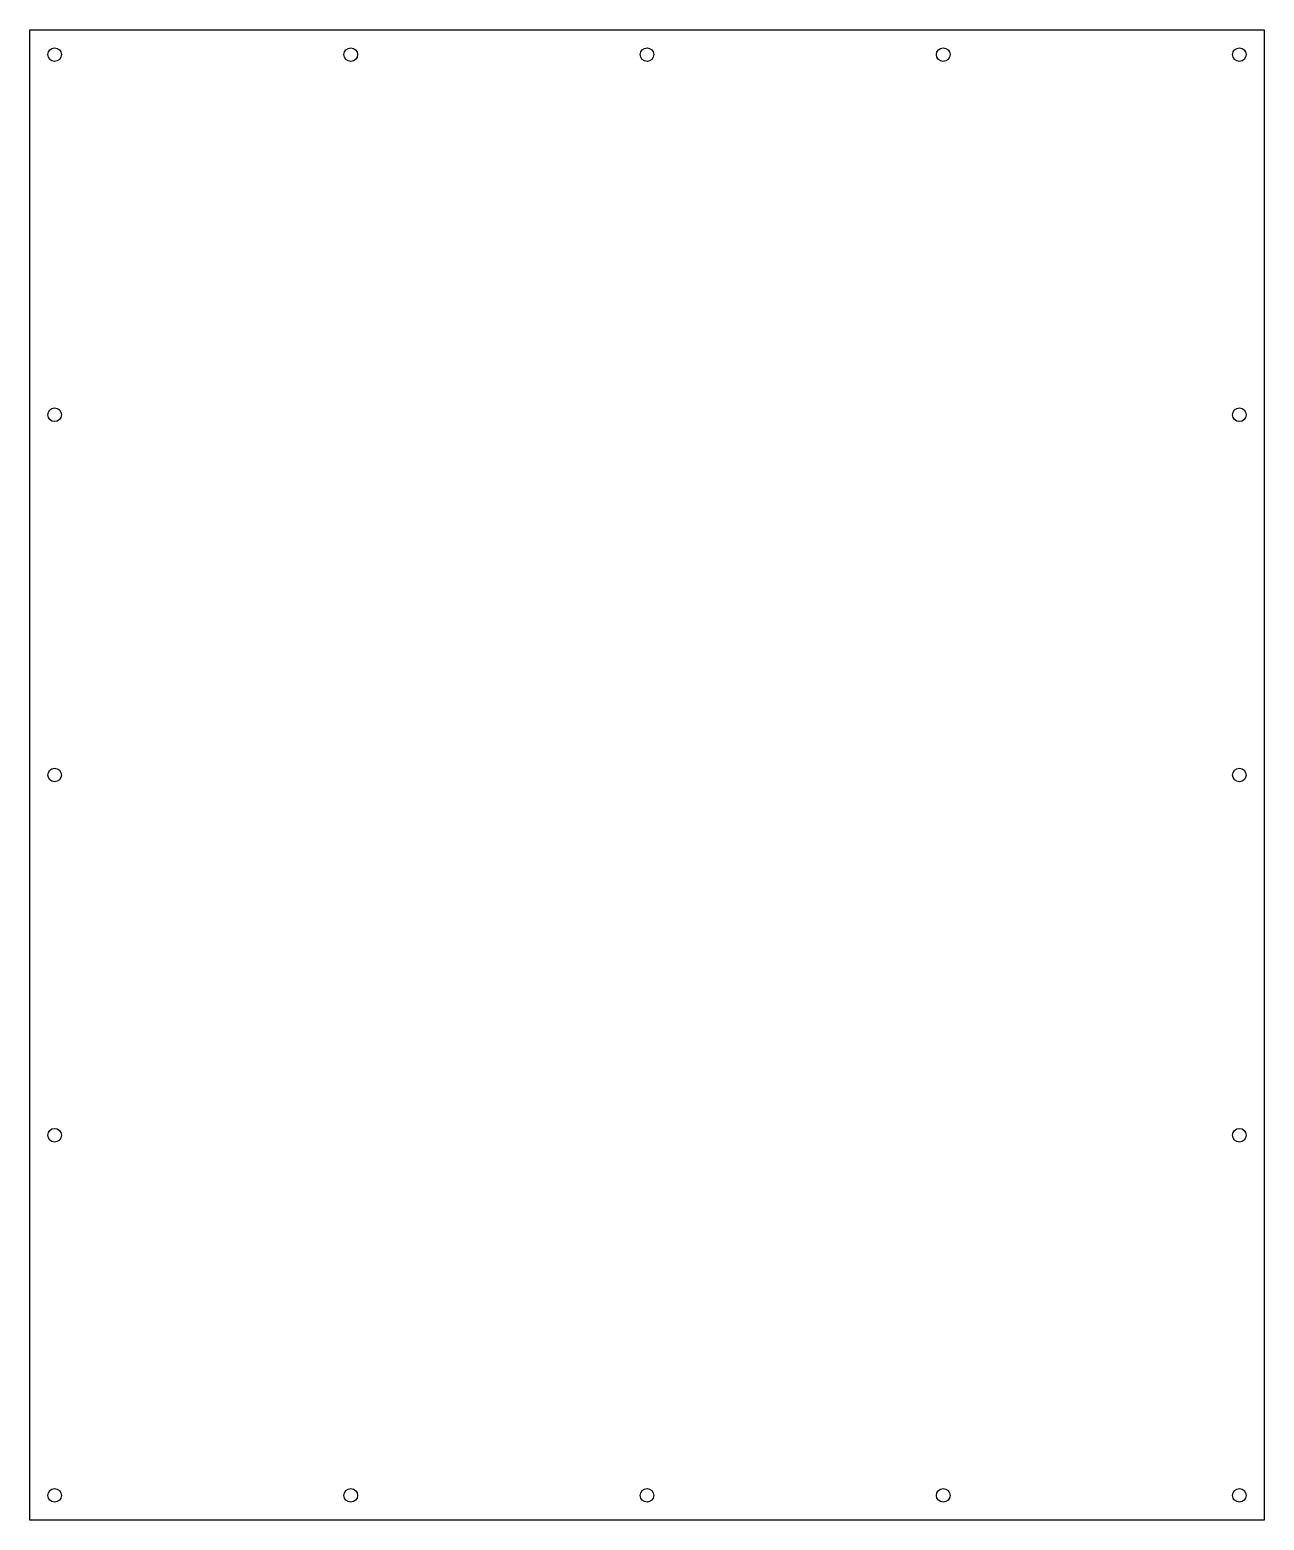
# Model space of a CAD drawing. Header units: millimetres. Extents: x -497 to 0, y 0 to 600.
import ezdxf

# ---------------------------------------------------------------- set-up
doc = ezdxf.new("R2010")
doc.units = ezdxf.units.MM
doc.layers.get('0').update_dxf_attribs({"linetype": 'CONTINUOUS'})

msp = doc.modelspace()

# ---------------------------------------------------------------- linework, layer by layer
msp.add_lwpolyline([(0, 600), (0, 0), (-497, 0), (-497, 600)], close=True)
for centre in [(-487, 590), (-367.75, 590), (-248.5, 590), (-129.25, 590), (-10, 590), (-487, 445), (-10, 445), (-487, 300), (-10, 300), (-487, 155), (-10, 155), (-487, 10), (-367.75, 10), (-248.5, 10), (-129.25, 10), (-10, 10)]:
    msp.add_circle(centre, 2.75)

doc.saveas('drawing.dxf')
